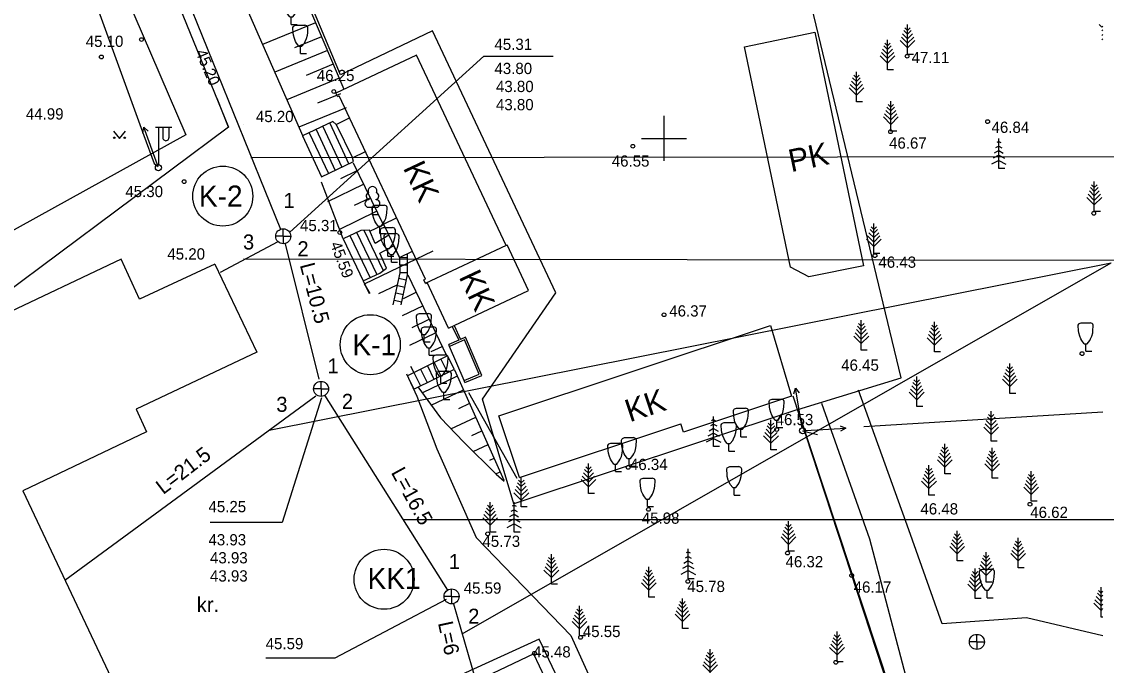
# Model space of a CAD drawing. Extents: x 641901 to 642094, y 6456023 to 6456167.
# Drawn here: x 641957.2 to 642029.5, y 6456064.9 to 6456107.8 of the extents above; entities that cross this region are included whole.
import ezdxf

# ---------------------------------------------------------------- set-up
doc = ezdxf.new("R2010")
doc.units = 0
for name, color, linetype in [('Level 1', 7, 'Continuous'), ('Level 10', 7, 'Continuous'), ('Level 11', 7, 'Continuous'), ('Level 12', 7, 'Continuous'), ('Level 13', 7, 'Continuous'), ('Level 14', 7, 'Continuous'), ('Level 19', 7, 'Continuous'), ('Level 2', 7, 'Continuous'), ('Level 20', 7, 'Continuous'), ('Level 21', 7, 'Continuous'), ('Level 23', 7, 'Continuous'), ('Level 24', 7, 'Continuous'), ('Level 3', 7, 'Continuous'), ('Level 4', 7, 'Continuous'), ('Level 41', 7, 'Continuous'), ('Level 45', 7, 'Continuous'), ('Level 5', 7, 'Continuous'), ('Level 59', 7, 'Continuous'), ('Level 6', 7, 'Continuous'), ('Level 9', 7, 'Continuous')]:
    doc.layers.add(name, color=color, linetype=linetype)

# ---------------------------------------------------------------- blocks, each defined once
blk = doc.blocks.new('PUUKI1')
at = {"layer": 'Level 4'}
for p, q in [((-0.3, 1.9), (0.3, 1.9)), ((-0.1, 0.5), (0.1, 0.5)), ((0, 0), (0, 0.5)), ((0, 0), (0.4, 0))]:
    blk.add_line(p, q, dxfattribs=at)
for points in [[(-0.1, 0.5), (-0.26, 0.71), (-0.32, 0.82), (-0.4, 1), (-0.46, 1.23), (-0.48, 1.38), (-0.5, 1.7), (-0.5, 1.74), (-0.47, 1.81), (-0.43, 1.85), (-0.3, 1.9)], [(0.1, 0.5), (0.26, 0.71), (0.32, 0.82), (0.4, 1), (0.46, 1.23), (0.48, 1.38), (0.5, 1.7), (0.5, 1.74), (0.47, 1.81), (0.43, 1.85), (0.3, 1.9)]]:
    blk.add_lwpolyline(points, dxfattribs=at)
blk = doc.blocks.new('LAMPTV')
at = {"layer": 'Level 5'}
for p, q in [((-0.2, 2.7), (0.9, 2.7)), ((0, 2.7), (0, 0.2)), ((0.3, 2.7), (0.3, 2)), ((0.7, 2.7), (0.7, 2))]:
    blk.add_line(p, q, dxfattribs=at)
blk.add_circle((0, 0), 0.2, dxfattribs=at)
blk.add_arc((0.5, 2), 0.2, 179.93931, 0.0607, dxfattribs=at)
blk = doc.blocks.new('PUUKU1')
at = {"layer": 'Level 4'}
for p, q in [((0, 1.5), (-0.21, 1.38)), ((0, 1.8), (-0.13, 1.73)), ((0, 0), (0, 2)), ((0, 1.8), (0.13, 1.73)), ((0, 1.5), (0.21, 1.38)), ((0, 0.9), (-0.38, 0.69)), ((0, 1.2), (-0.3, 1.03)), ((0, 1.2), (0.3, 1.03)), ((0, 0.9), (0.38, 0.69)), ((0, 0.55), (-0.48, 0.29)), ((0, 0.55), (0.48, 0.29)), ((0.4, 0), (0, 0))]:
    blk.add_line(p, q, dxfattribs=at)
blk = doc.blocks.new('PUUMA1')
at = {"layer": 'Level 4'}
for p, q in [((0, 1.35), (-0.25, 1.6)), ((0, 1.6), (-0.18, 1.78)), ((0, 0), (0, 2)), ((0, 1.6), (0.18, 1.78)), ((0, 1.35), (0.25, 1.6)), ((0, 0.45), (-0.49, 0.94)), ((0, 0.75), (-0.41, 1.16)), ((0, 1.05), (-0.33, 1.38)), ((0, 1.05), (0.33, 1.38)), ((0, 0.75), (0.41, 1.16)), ((0, 0.45), (0.49, 0.94)), ((0.4, 0), (0, 0))]:
    blk.add_line(p, q, dxfattribs=at)
blk = doc.blocks.new('KOORDR')
at = {"layer": 'Level 20'}
for p, q in [((0, 1.5), (0, -1.5)), ((-1.5, 0), (1.5, 0))]:
    blk.add_line(p, q, dxfattribs=at)
blk = doc.blocks.new('MASTMP')
at = {"layer": 'Level 6'}
blk.add_line((0.2, -0.002), (2.883, -0.002), dxfattribs=at)
blk.add_lwpolyline([(2.523, 0.18), (2.883, -0.002), (2.522, -0.181)], dxfattribs=at)
blk.add_circle((0, 0), 0.2, dxfattribs=at)
blk = doc.blocks.new('KAEVKA')
for q in [(-0.5, 0), (0, 0.5), (0.5, 0), (0, -0.5)]:
    blk.add_line((0, 0), q)
blk.add_circle((0, 0), 0.5)
blk = doc.blocks.new('RING25')
at = {"layer": 'Level 19'}
blk.add_circle((0, 0), 0.125, dxfattribs=at)
blk = doc.blocks.new('BL')
for p, q in [((-0.259, 1.466), (-0.259, 1.466)), ((0.259, 1.466), (0.259, 1.466))]:
    blk.add_line(p, q)
for points in [[(-0.25, 1.032), (-0.25, 1.032), (-0.25, 1), (-0.25, 1)], [(0.25, 1), (0.25, 1), (0.25, 1.032), (0.25, 1.032)], [(-0.25, 0.5), (0.25, 0.5), (0.25, 0.5)], [(0.4, 0), (0, 0), (0, 0.5)]]:
    blk.add_lwpolyline(points)
for centre, radius, start, end in [((-0.2, 1.25), 0.224, 105.2441, 257.07903), ((0, 1.6), 0.292, 332.5799, 207.4201), ((0.2, 1.25), 0.224, 282.92097, 74.7559), ((-0.25, 0.75), 0.25, 90.00001, 270), ((0.25, 0.75), 0.25, 270, 89.99999)]:
    blk.add_arc(centre, radius, start, end)
blk = doc.blocks.new('MURU')
for p, q in [((-0.403, 0.505), (0, 0)), ((0, 0), (0.397, 0.505))]:
    blk.add_line(p, q)
for centre, radius in [((-0.353, 0.055), 0.0428), ((0.347, 0.055), 0.0452)]:
    blk.add_circle(centre, radius)

msp = doc.modelspace()

# ---------------------------------------------------------------- linework, layer by layer
for p, q in [((642029.2, 6456107.42), (642029.02, 6456107.6)), ((642029.2, 6456107.42), (642029.26, 6456107.48)), ((642029.2, 6456107.17), (642029.26, 6456107.23)), ((642029.2, 6456106.87), (642029.26, 6456106.93)), ((642029.2, 6456106.57), (642029.26, 6456106.63)), ((641972.465, 6456098.722), (642049.614, 6456098.828)), ((641971.989, 6456091.983), (642059.584, 6456091.852)), ((641973.694, 6456080.568), (642029.817, 6456091.721)), ((641986.554, 6456066.984), (642029.817, 6456091.721)), ((641982.613, 6456074.605), (642054.577, 6456074.605)), ((642029.14, 6456068.1), (642029.14, 6456070.1)), ((642029.14, 6456069.15), (642028.81, 6456069.48)), ((642029.14, 6456069.45), (642028.89, 6456069.7)), ((642029.14, 6456069.7), (642028.96, 6456069.88)), ((642029.14, 6456069.7), (642029.26, 6456069.82)), ((642029.14, 6456069.45), (642029.26, 6456069.57)), ((642029.14, 6456068.55), (642028.65, 6456069.04)), ((642029.14, 6456068.85), (642028.73, 6456069.26)), ((642029.14, 6456069.15), (642029.26, 6456069.27)), ((642029.14, 6456068.85), (642029.26, 6456068.97)), ((642029.14, 6456068.55), (642029.26, 6456068.67)), ((642029.26, 6456068.1), (642029.14, 6456068.1))]:
    msp.add_line(p, q)
for points in [[(641975.069, 6456093.754), (641988.006, 6456105.494), (641992.619, 6456105.494)], [(641977.175, 6456082.724), (641974.568, 6456074.396), (641969.754, 6456074.396)], [(641985.499, 6456069.27), (641978.078, 6456065.357), (641973.465, 6456065.357)]]:
    msp.add_lwpolyline(points)
at = {"layer": 'Level 1'}
for p, q in [((641983.52, 6456105.56), (641978.13, 6456103.02)), ((641989.5, 6456092.87), (641983.52, 6456105.56)), ((641970.974, 6456100.755), (641970.221, 6456102.666)), ((641984.12, 6456090.62), (641978.36, 6456102.84)), ((641971.989, 6456100.903), (641971.989, 6456100.903)), ((641974.631, 6456093.477), (641974.631, 6456093.477)), ((641989.5, 6456092.87), (641984.1, 6456090.33)), ((641963.823, 6456091.963), (641949.365, 6456085.095)), ((641963.823, 6456091.963), (641963.823, 6456091.963)), ((641965.056, 6456089.289), (641963.823, 6456091.963)), ((641970.078, 6456091.629), (641965.056, 6456089.289)), ((641970.078, 6456091.629), (641970.078, 6456091.629)), ((641970.078, 6456091.629), (641972.863, 6456085.754)), ((641985.65, 6456087.36), (641984.22, 6456090.39)), ((641985.65, 6456087.36), (641990.98, 6456089.87)), ((641965.056, 6456089.289), (641965.056, 6456089.289)), ((641989, 6456081.52), (642007.1, 6456087.53)), ((642007.1, 6456087.53), (642008.51, 6456082.82)), ((641972.863, 6456085.754), (641964.826, 6456081.961)), ((641972.863, 6456085.754), (641972.863, 6456085.754)), ((641977.145, 6456083.311), (641977.145, 6456083.311)), ((642008.51, 6456082.82), (642001.31, 6456080.43)), ((641964.826, 6456081.961), (641964.826, 6456081.961)), ((641964.826, 6456081.961), (641965.529, 6456080.444)), ((641990.37, 6456077.41), (641989, 6456081.52)), ((641990.37, 6456077.41), (642001.12, 6456080.98)), ((641965.529, 6456080.444), (641957.27, 6456076.516)), ((641965.529, 6456080.444), (641965.529, 6456080.444)), ((641957.27, 6456076.516), (641957.27, 6456076.516)), ((641957.27, 6456076.516), (641964.18, 6456061.912)), ((641985.834, 6456069.413), (641985.834, 6456069.413)), ((641991.33, 6456065.65), (641957.59, 6456049.68)), ((641991.32, 6456065.65), (641997.07, 6456053.53))]:
    msp.add_line(p, q, dxfattribs=at)
for points in [[(641963.77, 6456118.489), (641970.974, 6456100.755), (641952.187, 6456086.749), (641951.924, 6456086.38)], [(641997.42, 6456052.8), (641998.1, 6456053.12), (641991.69, 6456066.63), (641983.95, 6456063.09)]]:
    msp.add_lwpolyline(points, dxfattribs=at)
msp.add_lwpolyline([(642005.38, 6456106.11), (642010.07, 6456107.09), (642013.3, 6456091.52), (642009.67, 6456090.77), (642008.43, 6456091.42)], close=True, dxfattribs=at)
at = {"layer": 'Level 10'}
for p, q in [((641985.9, 6456087.47), (641986.33, 6456086.55)), ((641986.02, 6456087.53), (641986.45, 6456086.6)), ((641985.71, 6456086.14), (641985.66, 6456086.26)), ((641986.73, 6456083.74), (641986.68, 6456083.86))]:
    msp.add_line(p, q, dxfattribs=at)
at = {"layer": 'Level 11'}
for p, q in [((641978.24, 6456102.79), (641978.36, 6456102.84)), ((641984, 6456090.57), (641984.12, 6456090.62)), ((641984.11, 6456090.34), (641984.23, 6456090.39)), ((642001.31, 6456080.43), (642001.12, 6456080.98))]:
    msp.add_line(p, q, dxfattribs=at)
at = {"layer": 'Level 12'}
for p, q in [((642015.81, 6456084.04), (641998.45, 6456156.13)), ((642008.92, 6456081.94), (642015.81, 6456084.04)), ((642008.92, 6456081.94), (641989.99, 6456075.64)), ((642023.15, 6456038.99), (642008.92, 6456081.94))]:
    msp.add_line(p, q, dxfattribs=at)
msp.add_lwpolyline([(641989.99, 6456075.64), (641987.91, 6456082.63), (641992.81, 6456089.7), (641984.59, 6456107.17), (641978.44, 6456104.25), (641960.94, 6456145.99), (641950.24, 6456141.75), (641968.14, 6456100.24), (641924.8, 6456076.27), (641954.177, 6456024.14)], dxfattribs=at)
at = {"layer": 'Level 13'}
for points in [[(641980.425, 6456089.66), (641980.05, 6456090.32)], [(641983.36, 6456084.39), (641983.129, 6456084.81)], [(641983.61, 6456083.44), (641985.11, 6456081.37), (641986.66, 6456079.75), (641988.83, 6456077.62), (641989.35, 6456077.16)]]:
    msp.add_lwpolyline(points, dxfattribs=at)
at = {"layer": 'Level 14'}
for p, q in [((641976.79, 6456107.7), (641973.26, 6456106.25)), ((641977.19, 6456106.78), (641975.39, 6456106.04)), ((641977.58, 6456105.86), (641974.07, 6456104.42)), ((641977.97, 6456104.94), (641976.15, 6456104.19)), ((641978.36, 6456104.02), (641974.87, 6456102.58)), ((641978.44, 6456102.97), (641976.91, 6456102.34)), ((641978.83, 6456102.05), (641975.67, 6456100.75)), ((641979.3, 6456098.37), (641981.31, 6456094.22)), ((641978.47, 6456097.34), (641979.55, 6456097.86)), ((641977.6, 6456095.8), (641979.98, 6456096.95)), ((641979.38, 6456095.55), (641980.42, 6456096.05)), ((641978.35, 6456093.94), (641980.85, 6456095.15)), ((641980.41, 6456093.82), (641981.29, 6456094.25)), ((641980.05, 6456090.32), (641984.63, 6456092.51)), ((641982.94, 6456090.92), (641985.54, 6456085.48)), ((641981.001, 6456089.66), (641982.23, 6456090.25)), ((641982.65, 6456089.34), (641983.5, 6456089.75)), ((641982.58, 6456088.206), (641983.93, 6456088.85)), ((641983.23, 6456087.41), (641984.36, 6456087.95)), ((641983.08, 6456086.223), (641984.79, 6456087.04)), ((641984.5, 6456085.8), (641985.22, 6456086.14)), ((641986.05, 6456084.59), (641989.34, 6456077.23)), ((641983.93, 6456083.07), (641986.21, 6456084.16)), ((641984.49, 6456082.22), (641986.64, 6456083.25)), ((641986.34, 6456082), (641987.07, 6456082.35)), ((641985.81, 6456080.64), (641987.46, 6456081.43)), ((641987.2, 6456080.2), (641987.87, 6456080.52)), ((641987.29, 6456079.13), (641988.28, 6456079.6)), ((641988.41, 6456078.56), (641988.69, 6456078.69)), ((641988.81, 6456077.64), (641989.09, 6456077.78))]:
    msp.add_line(p, q, dxfattribs=at)
at = {"layer": 'Level 2'}
for p, q in [((641978.24, 6456102.79), (641978.13, 6456103.02)), ((641977.94, 6456101.13), (641975.92, 6456100.17)), ((641978.16, 6456100.94), (641977.94, 6456101.13)), ((641976.82, 6456100.59), (641978.09, 6456097.87)), ((641977.27, 6456100.8), (641978.54, 6456098.08)), ((641977.73, 6456101.01), (641979, 6456098.29)), ((641975.92, 6456100.17), (641977.19, 6456097.45)), ((641976.37, 6456100.38), (641977.64, 6456097.66)), ((641977.19, 6456097.45), (641979.32, 6456098.46)), ((641979.32, 6456098.46), (641979.25, 6456098.7)), ((641979.8, 6456093.87), (641978.62, 6456093.32)), ((641978.62, 6456093.32), (641979.97, 6456090.51)), ((641979.07, 6456093.53), (641980.42, 6456090.72)), ((641979.52, 6456093.75), (641980.87, 6456090.94)), ((641980.38, 6456093.89), (641979.8, 6456093.87)), ((641980.01, 6456093.88), (641981.3, 6456091.19)), ((641980.75, 6456092.99), (641980.38, 6456093.89)), ((641981.67, 6456093.55), (641980.75, 6456092.99)), ((641981.07, 6456092.35), (641981.99, 6456092.85)), ((641981.99, 6456092.85), (641982.39, 6456092.07)), ((641990.98, 6456089.87), (641989.55, 6456092.9)), ((641981.51, 6456091.35), (641981.07, 6456092.35)), ((641982.39, 6456092.07), (641982.4, 6456091.05)), ((641982.9, 6456092.05), (641982.4, 6456092.05)), ((641982.89, 6456092.31), (641982.9, 6456090.9)), ((641979.97, 6456090.51), (641981.08, 6456091.02)), ((641981.08, 6456091.02), (641981.51, 6456091.35)), ((641982.4, 6456091.05), (641981.947, 6456088.9)), ((641982.9, 6456091.55), (641982.4, 6456091.55)), ((641982.9, 6456091.05), (641982.4, 6456091.05)), ((641982.32, 6456090.69), (641982.83, 6456090.57)), ((641982.9, 6456090.9), (641982.48, 6456088.9)), ((641984.11, 6456090.34), (641984, 6456090.57)), ((641982.15, 6456089.71), (641982.63, 6456089.6)), ((641982.26, 6456090.19), (641982.73, 6456090.08)), ((641982.03, 6456089.22), (641982.54, 6456089.1)), ((641987.86, 6456084.21), (641986.79, 6456086.75)), ((641986.68, 6456083.86), (641985.71, 6456086.14)), ((641987.69, 6456084.28), (641986.72, 6456086.57)), ((641985.54, 6456085.48), (641982.91, 6456084.17)), ((641985.6, 6456084.37), (641985.16, 6456085.27)), ((641986.05, 6456084.59), (641985.61, 6456085.49)), ((641985.99, 6456084.59), (641983.36, 6456083.28)), ((641984.25, 6456083.71), (641983.81, 6456084.61)), ((641984.7, 6456083.93), (641984.26, 6456084.83)), ((641985.15, 6456084.15), (641984.71, 6456085.05)), ((641983.36, 6456083.28), (641982.92, 6456084.18)), ((641983.8, 6456083.49), (641983.36, 6456084.39)), ((641986.68, 6456083.86), (641987.69, 6456084.28)), ((641986.73, 6456083.74), (641987.86, 6456084.21))]:
    msp.add_line(p, q, dxfattribs=at)
at = {"layer": 'Level 21'}
msp.add_line((641978.62, 6456093.32), (641977.18, 6456097.08), dxfattribs=at)
for points in [[(641975.95, 6456100.12), (641969.737, 6456114.3)], [(641979.97, 6456090.51), (641980.364, 6456089.66)], [(641982.845, 6456084.31), (641983.53, 6456082.833), (641984.87, 6456079.31), (641987.49, 6456073.41), (641993.81, 6456066.88), (642000.05, 6456053.08), (642015.4, 6456062.1)], [(642029.26, 6456066.855), (642024.18, 6456068.06), (642024.18, 6456068.06), (642018.55, 6456067.66), (642016.33, 6456073.91), (642012.97, 6456083.22)], [(642010.5, 6456082.36), (642013.7, 6456073.31), (642016.22, 6456063.79), (642017.44, 6456059.04), (642019.62, 6456051.37), (642022.39, 6456044.53), (642026.68, 6456038.38), (642029.26, 6456034.037)]]:
    msp.add_lwpolyline(points, dxfattribs=at)
at = {"layer": 'Level 23'}
for p, q in [((641967.91, 6456128.55), (641978.68, 6456103.28)), ((642008.59, 6456082.85), (642015.4, 6456062.1))]:
    msp.add_line(p, q, dxfattribs=at)
at = {"layer": 'Level 24'}
for p, q in [((641974.482, 6456093.936), (641964.443, 6456118.651)), ((641974.275, 6456093.116), (641970.436, 6456091.064)), ((641974.757, 6456092.979), (641976.999, 6456083.955)), ((641976.804, 6456082.833), (641960.082, 6456070.54)), ((641977.389, 6456082.882), (641985.58, 6456069.906)), ((641985.99, 6456068.992), (641987.44, 6456063.914))]:
    msp.add_line(p, q, dxfattribs=at)
for centre in [(641970.604, 6456096.158), (641980.436, 6456086.255), (641981.352, 6456070.62)]:
    msp.add_circle(centre, 2, dxfattribs=at)
at = {"layer": 'Level 3'}
for p, q in [((641978.16, 6456100.94), (641979.05, 6456101.38)), ((641978.16, 6456100.94), (641979.25, 6456098.7)), ((641979.25, 6456098.7), (641980.12, 6456099.12)), ((641981.31, 6456094.28), (641982.19, 6456094.71)), ((641981.31, 6456094.28), (641982.39, 6456092.07)), ((641982.39, 6456092.07), (641983.24, 6456092.49)), ((641986.79, 6456086.75), (641986.45, 6456086.6)), ((641986.33, 6456086.55), (641985.66, 6456086.26)), ((641986.72, 6456086.57), (641985.71, 6456086.14))]:
    msp.add_line(p, q, dxfattribs=at)
at = {"layer": 'Level 45'}
msp.add_lwpolyline([(641953.686, 6456133.14), (641953.461, 6456132.829), (641965.336, 6456100.207), (641966.02, 6456098.328), (641966.303, 6456098.13)], dxfattribs=at)
at = {"layer": 'Level 59'}
for centre in [(641965.179, 6456106.59), (641965.179, 6456106.59), (641978.001, 6456103.129), (641968.025, 6456097.12), (641978.406, 6456093.73)]:
    msp.add_circle(centre, 0.125, dxfattribs=at)
at = {"layer": 'Level 6'}
for p, q in [((642029.26, 6456081.758), (642013.33, 6456080.77)), ((642009.24, 6456080.52), (642010.24, 6456080.28))]:
    msp.add_line(p, q, dxfattribs=at)
at = {"layer": 'Level 9'}
msp.add_line((641986.99, 6456083.07), (641990.19, 6456077.35), dxfattribs=at)

# ---------------------------------------------------------------- block references
for name, p in [('PUUKI1', (641975.17, 6456107.6)), ('PUUKI1', (641975.78, 6456105.65)), ('PUUMA1', (642016.24, 6456105.59)), ('PUUMA1', (642014.91, 6456104.57)), ('RING25', (641962.51, 6456105.43)), ('RING25', (642016.21, 6456105.48)), ('PUUMA1', (642012.83, 6456102.44)), ('PUUMA1', (642015.12, 6456100.49)), ('KOORDR', (642000, 6456100)), ('RING25', (642021.58, 6456101.12)), ('LAMPTV', (641966.31, 6456098.05)), ('RING25', (642015.11, 6456100.45)), ('PUUKU1', (642022.32, 6456097.99)), ('PUUMA1', (642028.69, 6456095.12)), ('PUUKI1', (641981.06, 6456093.66)), ('RING25', (642028.65, 6456095.01)), ('PUUKI1', (641981.61, 6456092.16)), ('PUUMA1', (642013.99, 6456092.34)), ('PUUKI1', (641981.85, 6456091.76)), ('RING25', (642014.07, 6456092.19)), ('PUUKI1', (641984.02, 6456086.44)), ('PUUKI1', (641984.35, 6456085.55)), ('PUUMA1', (642013.16, 6456085.88)), ('PUUMA1', (642018.04, 6456085.78)), ('PUUKI1', (642028.12, 6456085.82)), ('PUUKI1', (641985.13, 6456083.69)), ('RING25', (642027.87, 6456085.66)), ('PUUKI1', (641985.34, 6456082.6)), ('PUUMA1', (642023.05, 6456083.01)), ('PUUMA1', (642016.85, 6456082.14)), ('PUUKI1', (642007.52, 6456080.73)), ('PUUKI1', (642005.14, 6456080.12)), ('PUUMA1', (642021.82, 6456079.82)), ('PUUKU1', (642003.31, 6456079.46)), ('PUUKI1', (642004.33, 6456079.17)), ('PUUMA1', (642007.14, 6456079.25)), ('RING25', (642007.52, 6456080.6)), ('PUUKI1', (641996.77, 6456077.8)), ('PUUKI1', (641997.68, 6456078.16)), ('PUUMA1', (642018.72, 6456077.64)), ('PUUMA1', (642021.88, 6456077.37)), ('PUUMA1', (641994.97, 6456076.34)), ('RING25', (641997.62, 6456078.08)), ('PUUKI1', (642004.69, 6456076.23)), ('PUUMA1', (642017.67, 6456076.23)), ('PUUMA1', (641990.5, 6456075.45)), ('PUUKI1', (641998.92, 6456075.47)), ('PUUMA1', (642024.48, 6456075.82)), ('PUUMA1', (641988.42, 6456073.77)), ('PUUKU1', (641990.02, 6456073.76)), ('RING25', (641998.97, 6456075.28)), ('RING25', (642024.4, 6456075.62)), ('PUUMA1', (642008.31, 6456072.5)), ('RING25', (641988.26, 6456073.65)), ('PUUMA1', (642019.55, 6456071.86)), ('PUUMA1', (642023.61, 6456071.39)), ('PUUMA1', (641992.5, 6456070.29)), ('PUUKU1', (642001.62, 6456070.65)), ('RING25', (642008.24, 6456072.37)), ('PUUMA1', (642021.48, 6456070.43)), ('PUUMA1', (641999, 6456069.44)), ('RING25', (642012.52, 6456070.87)), ('PUUMA1', (642020.75, 6456069.35)), ('PUUKI1', (642021.54, 6456069.39)), ('RING25', (642001.6, 6456070.48)), ('PUUMA1', (642001.24, 6456067.35)), ('PUUMA1', (641994.37, 6456066.86)), ('RING25', (641994.45, 6456066.75)), ('PUUMA1', (642011.54, 6456065.13)), ('RING25', (641991.38, 6456065.69)), ('PUUMA1', (642003.08, 6456063.97)), ('RING25', (642011.46, 6456065.09))]:
    msp.add_blockref(name, p)
for name, p, rotation in [('MASTMP', (641966.31, 6456098.05), 109.8691532522751), ('RING25', (641997.93, 6456099.48), 14.811336378924743), ('RING25', (642000.01, 6456088.25), 14.811336378924743), ('MASTMP', (642009.24, 6456080.52), 99.3746470208913), ('MASTMP', (642009.24, 6456080.52), 3.460183228986458)]:
    msp.add_blockref(name, p, dxfattribs=dict(rotation=rotation))
at = {"layer": 'Level 10'}
msp.add_blockref('BL', (641980.58, 6456094.91), dxfattribs=at)
at = {"layer": 'Level 24'}
for p in [(641974.63, 6456093.48), (641977.15, 6456083.31), (641985.85, 6456069.48)]:
    msp.add_blockref('KAEVKA', p, dxfattribs=at)
at = {"layer": 'Level 24', "rotation": 90}
msp.add_blockref('KAEVKA', (642020.86, 6456066.45), dxfattribs=at)
at = {"layer": 'Level 41'}
msp.add_blockref('MURU', (641963.72, 6456099.99), dxfattribs=at)

# ---------------------------------------------------------------- texts
for s, height, p in [('45.31', 0.75, (641988.71, 6456105.9)), ('43.80', 0.75, (641988.71, 6456104.29)), ('43.80', 0.75, (641988.81, 6456103.09)), ('43.80', 0.75, (641988.81, 6456101.88)), ('K-2', 1.4, (641969.01, 6456095.46)), ('K-1', 1.4, (641979.24, 6456085.55)), ('45.25', 0.75, (641969.65, 6456075.09)), ('43.93', 0.75, (641969.65, 6456072.88)), ('43.93', 0.75, (641969.75, 6456071.68)), ('43.93', 0.75, (641969.75, 6456070.47)), ('45.59', 0.75, (641973.46, 6456065.96))]:
    msp.add_text(s, height=height).set_placement(p)
for s, rotation, p in [('L=10.5', 284.64127, (641975.73, 6456091.57)), ('L=21.5', 37.38285, (641966.63, 6456076.23)), ('L=16.5', 298.73019, (641981.79, 6456077.74)), ('L=6', 282.08724, (641984.94, 6456067.71))]:
    msp.add_text(s, height=1, rotation=rotation).set_placement(p)
at = {"layer": 'Level 1'}
for s, height, p in [('45.20', 0.75, (641972.81, 6456101.09)), ('1', 1, (641974.65, 6456095.37)), ('45.31', 0.75, (641975.75, 6456093.82)), ('3', 1, (641971.95, 6456092.6)), ('45.20', 0.75, (641966.91, 6456091.93)), ('2', 1, (641975.58, 6456092.15)), ('1', 1, (641977.58, 6456084.34)), ('3', 1, (641974.17, 6456081.78)), ('2', 1, (641978.54, 6456081.98)), ('1', 1, (641985.67, 6456071.3)), ('45.59', 0.75, (641986.66, 6456069.66)), ('2', 1, (641986.96, 6456067.66))]:
    msp.add_text(s, height=height, dxfattribs=at).set_placement(p)
for s, rotation, p in [('PK', 11.80243, (642008.48, 6456097.75)), ('KK', 295.23156, (641986.31, 6456090.78))]:
    msp.add_text(s, height=1.5, rotation=rotation, dxfattribs=at).set_placement(p)
at = {"layer": 'Level 19'}
for s, p in [('45.10', (641961.47, 6456106.1)), ('47.11', (642016.51, 6456105.02)), ('46.84', (642021.84, 6456100.37)), ('46.67', (642015.01, 6456099.32)), ('46.55', (641996.53, 6456098.12)), ('46.43', (642014.3, 6456091.38)), ('46.37', (642000.36, 6456088.13)), ('46.45', (642011.82, 6456084.52)), ('46.53', (642007.45, 6456080.89)), ('46.34', (641997.74, 6456077.9)), ('46.48', (642017.1, 6456074.94)), ('46.62', (642024.42, 6456074.71)), ('45.98', (641998.53, 6456074.32)), ('45.73', (641987.91, 6456072.78)), ('46.32', (642008.11, 6456071.42)), ('45.78', (642001.56, 6456069.77)), ('46.17', (642012.65, 6456069.73)), ('45.55', (641994.6, 6456066.77)), ('45.48', (641991.28, 6456065.41))]:
    msp.add_text(s, height=0.75, dxfattribs=at).set_placement(p)
at = {"layer": 'Level 2'}
for rotation, p in [(295.23156, (641982.59, 6456098.04)), (18.36845, (641997.72, 6456081.08))]:
    msp.add_text('KK', height=1.5, rotation=rotation, dxfattribs=at).set_placement(p)
at = {"layer": 'Level 24'}
for s, height, p in [('KK1', 1.4, (641980.25, 6456069.97)), ('kr.', 1, (641968.87, 6456068.43))]:
    msp.add_text(s, height=height, dxfattribs=at).set_placement(p)
at = {"layer": 'Level 59'}
for s, rotation, p in [('45.20', 293.10626, (641968.77, 6456105.75)), ('45.59', 290.81105, (641977.75, 6456092.96))]:
    msp.add_text(s, height=0.75, rotation=rotation, dxfattribs=at).set_placement(p)
for s, p in [('46.25', (641976.87, 6456103.82)), ('44.99', (641957.48, 6456101.26)), ('44.99', (641957.48, 6456101.26)), ('45.30', (641964.11, 6456096.09))]:
    msp.add_text(s, height=0.75, dxfattribs=at).set_placement(p)

doc.saveas('drawing.dxf')
